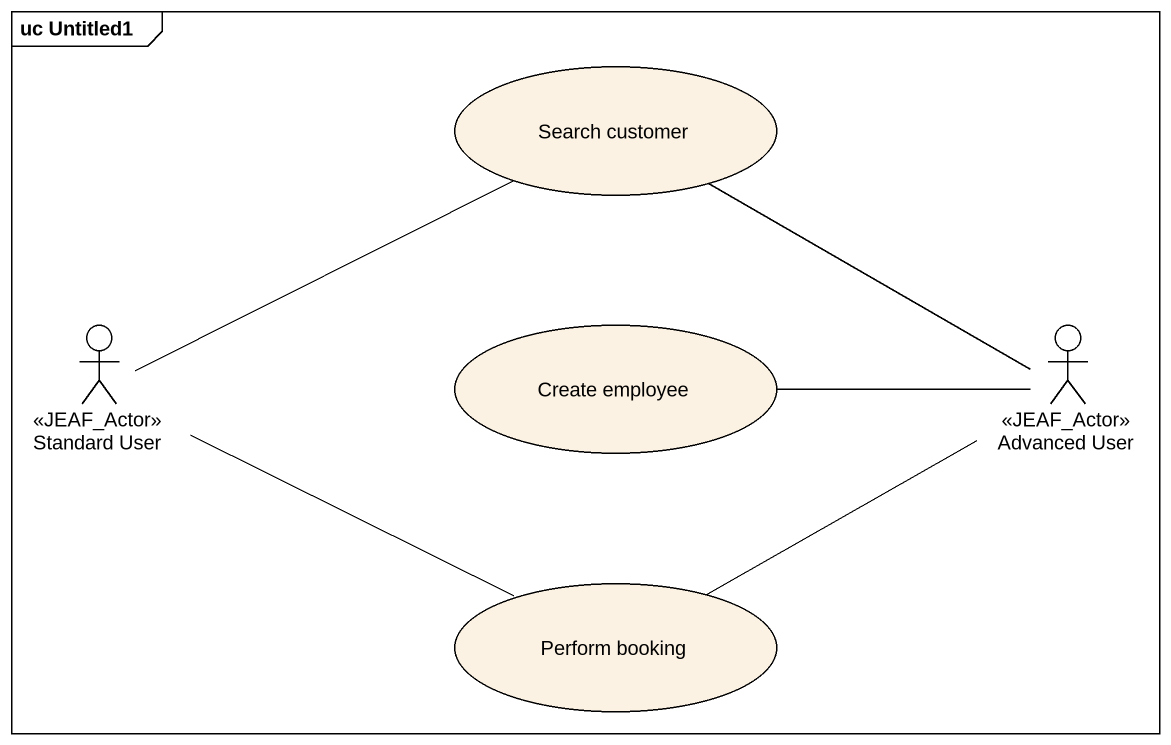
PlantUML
@startuml
mainframe uc Untitled1
usecase "Search customer" as Search_customer
actor "Standard User" as Standard_User <<JEAF_Actor>>
usecase "Create employee" as Create_employee
actor "Advanced User" as Advanced_User <<JEAF_Actor>>
usecase "Perform booking" as Perform_booking
Standard_User -right- Search_customer
Standard_User -right- Perform_booking
Advanced_User -left- Search_customer
Advanced_User -left- Create_employee
Advanced_User -left- Perform_booking
@enduml
